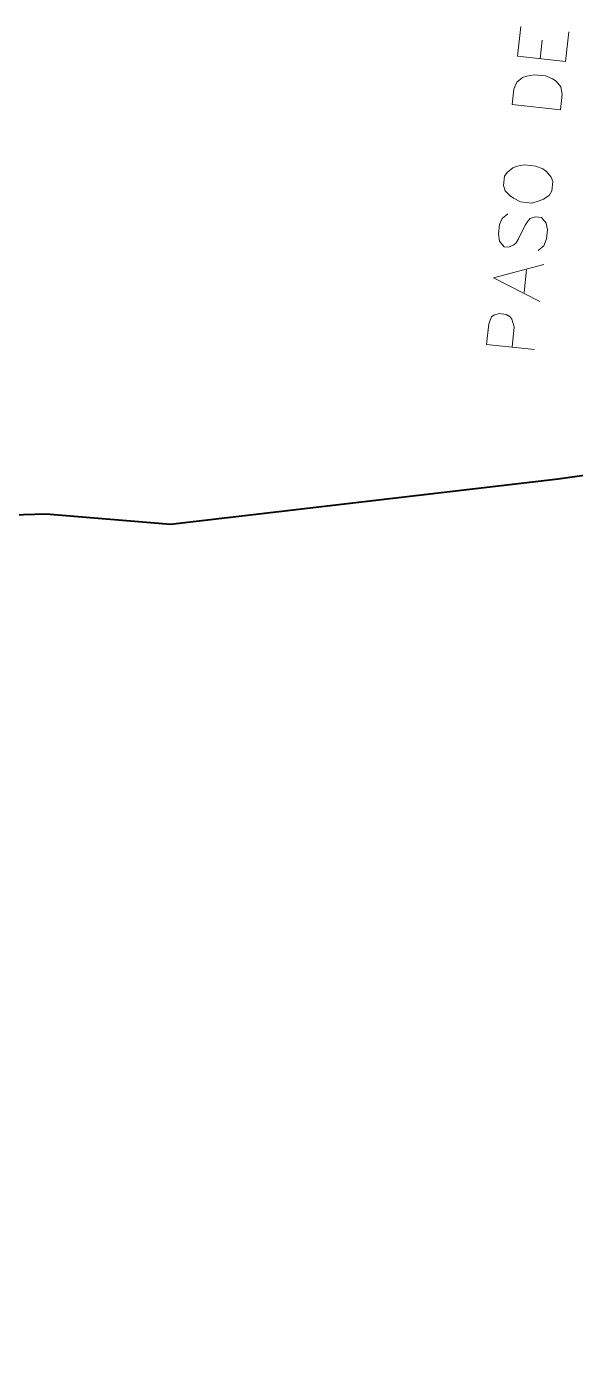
# Model space of a CAD drawing. Header units: metres. Extents: x -977055 to 805873, y -1033982 to 242021.
# Drawn here: x 2460.4 to 2488.7, y 1012.5 to 1081.1 of the extents above; entities that cross this region are included whole.
import ezdxf

# ---------------------------------------------------------------- set-up
doc = ezdxf.new("R2010")
doc.units = ezdxf.units.M
doc.layers.add('PDF_LOTES', color=7, linetype='Continuous')
doc.layers.add('PDF_Poligono Ceres', color=7, linetype='Continuous')

# ---------------------------------------------------------------- blocks, each defined once
blk = doc.blocks.new('CALLE')
at = {"layer": 'PDF_LOTES', "lineweight": 20}
for points in [[(11.43072, -46.35792), (11.43072, -44.368128), (12.27744, -44.368128), (12.573792, -44.4528), (12.658464, -44.537472), (12.743136, -44.749152), (12.743136, -45.045504), (12.658464, -45.214848), (12.573792, -45.29952), (12.27744, -45.426528), (11.43072, -45.426528)], [(13.420512, -46.35792), (14.18256, -44.368128), (14.944608, -46.35792)], [(16.849728, -44.66448), (16.638048, -44.4528), (16.384032, -44.368128), (16.003008, -44.368128), (15.706656, -44.4528), (15.494976, -44.66448), (15.494976, -44.833824), (15.621984, -45.045504), (15.706656, -45.130176), (15.876, -45.214848), (16.468704, -45.426528), (16.638048, -45.5112), (16.765056, -45.595872), (16.849728, -45.807552), (16.849728, -46.061568), (16.638048, -46.273248), (16.384032, -46.35792), (16.003008, -46.35792), (15.706656, -46.273248), (15.494976, -46.061568)], [(24.55488, -46.35792), (23.327136, -46.35792), (23.327136, -44.368128), (24.55488, -44.368128)], [(23.327136, -45.29952), (24.089184, -45.29952)], [(13.716864, -45.680544), (14.648256, -45.680544)]]:
    blk.add_lwpolyline(points, dxfattribs=at)
for points in [[(17.9928, -44.368128), (17.78112, -44.4528), (17.611776, -44.66448), (17.527104, -44.833824), (17.400096, -45.130176), (17.400096, -45.595872), (17.527104, -45.892224), (17.611776, -46.061568), (17.78112, -46.273248), (17.9928, -46.35792), (18.373824, -46.35792), (18.543168, -46.273248), (18.754848, -46.061568), (18.83952, -45.892224), (18.924192, -45.595872), (18.924192, -45.130176), (18.83952, -44.833824), (18.754848, -44.66448), (18.543168, -44.4528), (18.373824, -44.368128)], [(21.337344, -46.35792), (21.337344, -44.368128), (21.972384, -44.368128), (22.268736, -44.4528), (22.480416, -44.66448), (22.565088, -44.833824), (22.64976, -45.130176), (22.64976, -45.595872), (22.565088, -45.892224), (22.480416, -46.061568), (22.268736, -46.273248), (21.972384, -46.35792)]]:
    blk.add_lwpolyline(points, close=True, dxfattribs=at)
at = {"layer": 'PDF_Poligono Ceres', "lineweight": 40}
blk.add_lwpolyline([(-194.914944, 12.616128), (-163.035936, 9.440928), (-131.156928, 6.98544), (-107.364096, 4.064256), (-99.320256, 3.513888), (-82.470528, 2.75184), (-67.441248, 1.0584), (-46.738944, 0.254016), (-22.819104, 0.63504), (0, 0), (0.804384, -14.267232), (2.582496, -27.137376), (2.709504, -32.260032), (6.265728, -47.882016), (10.16064, -63.334656), (13.54752, -78.236928), (16.595712, -94.028256)], dxfattribs=at)

msp = doc.modelspace()

# ---------------------------------------------------------------- block references
at = {"xscale": 1.255773352820658, "yscale": 1.255773352820658, "zscale": 1.255773352820658, "rotation": 83.85573648860341}
msp.add_blockref('CALLE', (2427.15058, 1056.36283, 1015.371), dxfattribs=at)

doc.saveas('drawing.dxf')
